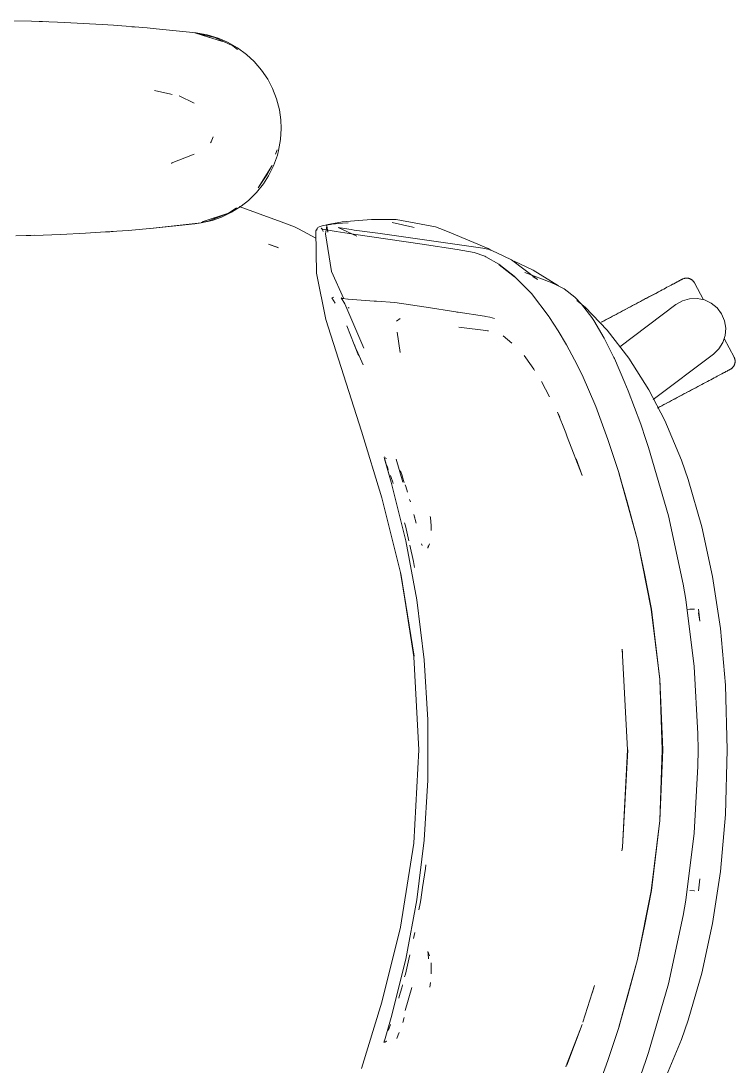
# Model space of a CAD drawing. Header units: millimetres. Extents: x 155927 to 295199, y -4084 to 97293.
# Drawn here: x 160614.1 to 160935.6, y 33034.4 to 33505.1 of the extents above; entities that cross this region are included whole.
import ezdxf

# ---------------------------------------------------------------- set-up
doc = ezdxf.new("R2010")
doc.units = ezdxf.units.MM
doc.header["$MEASUREMENT"] = 0
doc.layers.add('G-IMPT', color=8, linetype='CONTINUOUS', lineweight=9)
doc.layers.add('I-FURN', color=8, linetype='CONTINUOUS', lineweight=9)

msp = doc.modelspace()

# ---------------------------------------------------------------- linework, layer by layer
at = {"layer": 'G-IMPT'}
for p, q in [((160610.41, 33505.13), (160618.83, 33504.96)), ((160630.59, 33504.57), (160618.83, 33504.96)), ((160623.77, 33504.82), (160622.27, 33504.84)), ((160625.7, 33504.71), (160623.77, 33504.82)), ((160630.59, 33504.57), (160636.61, 33504.32)), ((160650.75, 33503.51), (160636.61, 33504.32)), ((160655.84, 33503.18), (160650.75, 33503.51)), ((160655.84, 33503.18), (160670.9, 33501.94)), ((160664.02, 33502.53), (160665.7, 33502.36)), ((160670.9, 33501.94), (160675.03, 33501.59)), ((160675.03, 33501.59), (160692.95, 33499.68)), ((160692.44, 33499.68), (160704.9, 33495.85)), ((160692.44, 33499.68), (160695.75, 33498.77)), ((160692.95, 33499.68), (160698, 33498.79)), ((160701.41, 33497.64), (160693, 33499.56)), ((160704.9, 33495.85), (160695.75, 33498.77)), ((160702.86, 33497.32), (160698, 33498.79)), ((160701.41, 33497.64), (160709.47, 33493.9)), ((160707.1, 33495.51), (160702.86, 33497.32)), ((160707.1, 33495.51), (160711.54, 33493)), ((160711.58, 33492.31), (160709.47, 33493.9)), ((160715.62, 33490), (160711.54, 33493)), ((160715.62, 33490), (160719.06, 33486.84)), ((160722.38, 33483), (160719.06, 33486.84)), ((160725.21, 33478.84), (160722.38, 33483)), ((160725.21, 33478.84), (160727.4, 33474.67)), ((160674.24, 33473.72), (160681.67, 33472.14)), ((160682.21, 33472), (160681.67, 33472.14)), ((160727.4, 33474.67), (160729.23, 33469.96)), ((160692.07, 33468.11), (160685.29, 33471.38)), ((160730.5, 33465.09), (160729.23, 33469.96)), ((160730.5, 33465.09), (160731.14, 33460.58)), ((160731.32, 33456.73), (160731.14, 33460.58)), ((160700.7, 33452.91), (160699.69, 33450.68)), ((160731.32, 33456.73), (160731.02, 33451.69)), ((160699.69, 33450.68), (160699.39, 33450.23)), ((160731.02, 33451.69), (160730.14, 33446.74)), ((160681.74, 33441.01), (160692.16, 33445.16)), ((160727.87, 33439.84), (160729.58, 33444.62)), ((160728.78, 33445.05), (160729.4, 33447.08)), ((160730.14, 33446.74), (160729.58, 33444.62)), ((160681.74, 33441.01), (160682.21, 33441.11)), ((160727.22, 33439.94), (160720.9, 33429.99)), ((160727.22, 33439.94), (160725.06, 33436.26)), ((160727.87, 33439.84), (160725.62, 33435.33)), ((160725.06, 33436.26), (160720.9, 33429.99)), ((160725.62, 33435.33), (160723.36, 33431.79)), ((160720.17, 33427.81), (160723.36, 33431.79)), ((160720.17, 33427.81), (160716.56, 33424.26)), ((160707.61, 33418.52), (160711.19, 33420.94)), ((160708.93, 33418.91), (160713.26, 33421.64)), ((160712.36, 33421.52), (160731.3, 33414.58)), ((160716.56, 33424.26), (160713.26, 33421.64)), ((160695.26, 33414.12), (160700.22, 33415.27)), ((160707.61, 33418.52), (160695.75, 33414.7)), ((160704.9, 33417.61), (160695.75, 33414.7)), ((160698.39, 33414.91), (160707.61, 33418.52)), ((160704.35, 33416.72), (160700.22, 33415.27)), ((160708.93, 33418.91), (160704.35, 33416.72)), ((160707.61, 33418.52), (160704.9, 33417.61)), ((160758.66, 33414.56), (160767.99, 33415.36)), ((160767.99, 33415.36), (160771.94, 33415.7)), ((160776.11, 33415.7), (160771.94, 33415.7)), ((160783.08, 33415.68), (160776.11, 33415.7)), ((160783.08, 33415.68), (160800.78, 33412.44)), ((160652.13, 33410.05), (160662.42, 33410.78)), ((160673.82, 33411.76), (160662.42, 33410.78)), ((160695.26, 33414.12), (160672.3, 33411.66)), ((160672.3, 33411.66), (160692.44, 33413.78)), ((160695.26, 33414.12), (160673.82, 33411.76)), ((160695.26, 33414.12), (160692.44, 33413.78)), ((160695.33, 33414.33), (160698.39, 33414.91)), ((160731.3, 33414.58), (160737.27, 33412.39)), ((160739.03, 33411.46), (160737.27, 33412.39)), ((160746.93, 33407.32), (160739.03, 33411.46)), ((160746.87, 33410.51), (160747.48, 33411.54)), ((160747.25, 33391.52), (160746.87, 33410.51)), ((160747.35, 33410.92), (160747.48, 33411.54)), ((160747.35, 33410.92), (160747.45, 33411.47)), ((160747.48, 33411.54), (160747.45, 33411.47)), ((160747.85, 33412.04), (160747.48, 33411.54)), ((160748.39, 33412.36), (160747.85, 33412.04)), ((160748.39, 33412.36), (160750.25, 33412.91)), ((160749.74, 33411.32), (160749.24, 33411.71)), ((160750.34, 33411.15), (160749.24, 33411.71)), ((160750.34, 33411.15), (160749.72, 33411.32)), ((160749.72, 33411.32), (160755.98, 33410.21)), ((160749.74, 33411.32), (160750.06, 33410.78)), ((160750.14, 33410.28), (160750.06, 33410.78)), ((160753.53, 33413.45), (160750.25, 33412.91)), ((160751.85, 33412.85), (160751.17, 33409.27)), ((160753.94, 33413.7), (160751.62, 33413.26)), ((160752.34, 33409.98), (160751.62, 33413.26)), ((160752.34, 33409.98), (160751.85, 33412.85)), ((160753.53, 33413.45), (160754.14, 33413.52)), ((160758.19, 33414.52), (160753.94, 33413.7)), ((160754.14, 33413.52), (160758.83, 33414.04)), ((160756.95, 33412.12), (160765.36, 33408.13)), ((160756.95, 33412.12), (160757.82, 33411.98)), ((160762.84, 33411.15), (160757.82, 33411.98)), ((160758.66, 33414.56), (160758.19, 33414.52)), ((160758.83, 33414.04), (160761.42, 33414.25)), ((160762.84, 33411.15), (160764.14, 33410.93)), ((160774.8, 33409.49), (160764.14, 33410.93)), ((160781.22, 33414.27), (160790.52, 33412.22)), ((160790.52, 33412.22), (160791.1, 33412.07)), ((160800.78, 33412.44), (160804.63, 33410.84)), ((160808, 33409.45), (160804.63, 33410.84)), ((160611.77, 33408.36), (160624.08, 33408.65)), ((160618.55, 33408.5), (160616.47, 33408.5)), ((160620.21, 33408.57), (160618.55, 33408.5)), ((160631.96, 33408.95), (160624.08, 33408.65)), ((160631.96, 33408.95), (160643.26, 33409.49)), ((160652.13, 33410.05), (160643.26, 33409.49)), ((160654.18, 33410.19), (160652.27, 33410.1)), ((160654.18, 33410.19), (160655.59, 33410.32)), ((160753.88, 33392.22), (160751.17, 33409.27)), ((160755.98, 33410.21), (160763.84, 33409.1)), ((160763.84, 33409.1), (160794.71, 33404.55)), ((160774.8, 33409.49), (160822.02, 33402.82)), ((160824.45, 33402.66), (160808, 33409.45)), ((160730, 33402.98), (160725.53, 33404.62)), ((160725.53, 33404.62), (160729.41, 33403.24)), ((160730, 33402.98), (160729.41, 33403.24)), ((160794.71, 33404.55), (160810.48, 33402.15)), ((160818.15, 33400.85), (160810.48, 33402.15)), ((160822.02, 33402.82), (160825.01, 33402.17)), ((160825.62, 33401.89), (160824.45, 33402.66)), ((160828.37, 33400.6), (160825.01, 33402.17)), ((160818.15, 33400.85), (160822.94, 33399.1)), ((160823.36, 33398.89), (160822.94, 33399.1)), ((160829.2, 33395.6), (160823.36, 33398.89)), ((160828.37, 33400.6), (160834.9, 33397.56)), ((160846.6, 33388.62), (160834.9, 33397.56)), ((160836.08, 33396.89), (160844.71, 33392.91)), ((160753.88, 33392.22), (160759.5, 33379.87)), ((160829.2, 33395.6), (160836.16, 33390.18)), ((160836.37, 33389.88), (160829.42, 33395.27)), ((160829.42, 33395.27), (160832.8, 33392.68)), ((160836.37, 33389.88), (160832.8, 33392.68)), ((160840.94, 33391.85), (160852.85, 33387.35)), ((160844.71, 33392.91), (160856.16, 33385.79)), ((160747.25, 33391.52), (160751.45, 33370.57)), ((160843.9, 33382.28), (160836.16, 33390.18)), ((160846.6, 33388.62), (160844.57, 33389.78)), ((160855.08, 33386.27), (160852.85, 33387.35)), ((160843.9, 33382.28), (160851.92, 33371.84)), ((160857.52, 33385.1), (160855.08, 33386.27)), ((160858.65, 33384.48), (160857.52, 33385.1)), ((160858.65, 33384.48), (160863.52, 33380.62)), ((160754.03, 33380.4), (160754.09, 33380.42)), ((160754.03, 33380.4), (160755.61, 33377.93)), ((160754.96, 33380.69), (160754.09, 33380.42)), ((160755.61, 33377.93), (160754.09, 33380.42)), ((160754.09, 33380.42), (160755.58, 33377.95)), ((160758.95, 33380.1), (160758.23, 33380.39)), ((160758.23, 33380.39), (160759.99, 33377.72)), ((160758.95, 33380.1), (160758.96, 33380.1)), ((160761.34, 33379.8), (160758.96, 33380.1)), ((160759.99, 33377.72), (160768.43, 33357.74)), ((160761.34, 33379.8), (160761.43, 33379.8)), ((160765.3, 33379.5), (160761.43, 33379.8)), ((160773.16, 33378.94), (160765.3, 33379.5)), ((160774.15, 33378.87), (160773.16, 33378.94)), ((160782.39, 33378.25), (160774.15, 33378.87)), ((160782.39, 33378.25), (160782.47, 33378.24)), ((160796.54, 33376.21), (160782.47, 33378.24)), ((160863.52, 33380.62), (160866.41, 33377.6)), ((160868.08, 33376.18), (160864.41, 33379.18)), ((160866.41, 33377.6), (160871.13, 33371.47)), ((160761.44, 33376), (160761.88, 33375.73)), ((160796.54, 33376.21), (160809.9, 33374.09)), ((160809.9, 33374.09), (160810.41, 33374.01)), ((160811.02, 33373.92), (160810.41, 33374.01)), ((160811.02, 33373.92), (160822.74, 33372.11)), ((160868.08, 33376.18), (160878.04, 33365.88)), ((160767.44, 33320.33), (160751.45, 33370.57)), ((160783.13, 33369.86), (160784.77, 33371.14)), ((160822.74, 33372.11), (160823.21, 33372.04)), ((160825.19, 33371.62), (160823.21, 33372.04)), ((160827.36, 33371.16), (160825.19, 33371.62)), ((160852.09, 33371.59), (160851.92, 33371.84)), ((160855.97, 33365.49), (160852.09, 33371.59)), ((160871.13, 33371.47), (160871.99, 33370.18)), ((160876.72, 33362.18), (160871.99, 33370.18)), ((160764.13, 33359.38), (160760.87, 33367.85)), ((160783.48, 33364.91), (160784.88, 33355.75)), ((160783.48, 33364.91), (160783.53, 33364.56)), ((160811.31, 33367.24), (160824.67, 33365.46)), ((160824.67, 33365.46), (160824.2, 33365.6)), ((160855.97, 33365.49), (160859.74, 33359.26)), ((160887.84, 33353.28), (160878.04, 33365.88)), ((160766.15, 33354.48), (160764.12, 33359.59)), ((160764.12, 33359.59), (160766.15, 33354.47)), ((160764.13, 33359.38), (160766.15, 33354.48)), ((160835.17, 33359.96), (160831.26, 33363.3)), ((160863.31, 33352.47), (160859.74, 33359.26)), ((160877.03, 33361.58), (160876.72, 33362.18)), ((160877.03, 33361.58), (160881.03, 33353.57)), ((160765.15, 33357), (160768.2, 33350.29)), ((160841.44, 33353.33), (160840.69, 33354.43)), ((160841.44, 33353.33), (160844.94, 33348.19)), ((160863.31, 33352.47), (160866.69, 33345.74)), ((160881.25, 33353.13), (160881.03, 33353.57)), ((160881.25, 33353.13), (160886.02, 33342.17)), ((160896.82, 33338.99), (160887.84, 33353.28)), ((160844.94, 33348.19), (160845.33, 33347.62)), ((160872.87, 33331.52), (160866.69, 33345.74)), ((160848.47, 33342.72), (160852.01, 33335.75)), ((160886.02, 33342.17), (160887.5, 33338.49)), ((160893.1, 33323.42), (160887.5, 33338.49)), ((160903.91, 33325.21), (160896.82, 33338.99)), ((160878.33, 33316.64), (160872.87, 33331.52)), ((160859.36, 33319.56), (160855.64, 33328.88)), ((160855.64, 33328.88), (160856.64, 33326.64)), ((160893.1, 33323.42), (160895.44, 33316.59)), ((160911.43, 33307.24), (160903.91, 33325.21)), ((160776.62, 33290.35), (160767.44, 33320.33)), ((160860.03, 33317.83), (160859.36, 33319.56)), ((160866.74, 33300.38), (160860.03, 33317.83)), ((160878.33, 33316.64), (160883.34, 33301.72)), ((160896.64, 33312.99), (160895.44, 33316.59)), ((160896.64, 33312.99), (160905.58, 33282.16)), ((160777.58, 33308.52), (160777.72, 33308.77)), ((160780.85, 33297.3), (160777.58, 33308.52)), ((160780.85, 33297.3), (160777.74, 33308.12)), ((160777.79, 33307.83), (160777.74, 33308.12)), ((160780.85, 33297.3), (160777.79, 33307.83)), ((160778.67, 33307.98), (160778.06, 33308.37)), ((160778.67, 33307.98), (160778.46, 33308.13)), ((160786.04, 33297.3), (160783.01, 33307.73)), ((160866.74, 33300.38), (160864.02, 33307.81)), ((160911.43, 33307.24), (160914.5, 33298.5)), ((160779.12, 33304.05), (160778.73, 33305.12)), ((160779.47, 33303.08), (160779.12, 33304.05)), ((160784.92, 33302.48), (160785.68, 33300.32)), ((160780.46, 33300.33), (160780.75, 33299.53)), ((160781.48, 33297.3), (160780.75, 33299.53)), ((160785.94, 33299.6), (160785.68, 33300.32)), ((160785.94, 33299.6), (160786.71, 33297.29)), ((160887.07, 33288.47), (160883.29, 33301.63)), ((160891.72, 33271.22), (160883.29, 33301.63)), ((160891.72, 33271.22), (160883.34, 33301.72)), ((160914.5, 33298.5), (160920.68, 33277.26)), ((160787.4, 33270.98), (160780.85, 33297.3)), ((160781.48, 33297.3), (160781.63, 33296.84)), ((160787.09, 33296.16), (160787.33, 33295.38)), ((160787.33, 33295.38), (160788.12, 33292.89)), ((160776.62, 33290.35), (160784.94, 33256.67)), ((160789.11, 33289.59), (160789.44, 33288.47)), ((160887.07, 33288.47), (160891.72, 33271.22)), ((160787.17, 33277.72), (160786.83, 33279)), ((160791.02, 33282.8), (160792.02, 33278.94)), ((160791.02, 33282.8), (160791.41, 33281.27)), ((160798.44, 33281.45), (160798.41, 33281.93)), ((160798.72, 33277.74), (160798.44, 33281.45)), ((160912.25, 33251.37), (160905.58, 33282.16)), ((160788.72, 33270.97), (160787.17, 33277.72)), ((160798.72, 33277.74), (160798.82, 33276.37)), ((160798.82, 33275.67), (160798.82, 33276.37)), ((160920.68, 33277.26), (160925.49, 33254.9)), ((160787.4, 33270.98), (160792.33, 33244.32)), ((160794.78, 33268.85), (160794.48, 33269.59)), ((160794.62, 33269.18), (160794.48, 33269.59)), ((160797.29, 33267.58), (160797.97, 33269.53)), ((160897.9, 33240.1), (160891.68, 33271.34)), ((160891.68, 33271.34), (160897.89, 33240.17)), ((160891.72, 33271.22), (160894.8, 33256.2)), ((160790.88, 33261.57), (160789.17, 33268.99)), ((160797.29, 33267.58), (160797.5, 33268.63)), ((160791.35, 33258.94), (160790.88, 33261.57)), ((160784.94, 33256.67), (160791.19, 33218.93)), ((160790.93, 33218.75), (160785.2, 33256.29)), ((160791.19, 33218.93), (160785.2, 33256.29)), ((160897.9, 33240.1), (160894.8, 33256.2)), ((160913.43, 33244.45), (160912.25, 33251.37)), ((160928.98, 33231.48), (160925.49, 33254.9)), ((160792.33, 33244.32), (160795.63, 33217.4)), ((160917.25, 33214.28), (160913.43, 33244.45)), ((160901.72, 33208.58), (160897.89, 33240.17)), ((160899.84, 33224.62), (160897.9, 33240.1)), ((160901.68, 33208.54), (160897.9, 33240.1)), ((160913.98, 33240.09), (160915.23, 33240.14)), ((160917.32, 33240.21), (160915.23, 33240.14)), ((160917.32, 33240.21), (160917.21, 33240.21)), ((160919.08, 33240.18), (160919.73, 33234.77)), ((160919.16, 33238.53), (160919.73, 33234.77)), ((160931.24, 33205.91), (160928.98, 33231.48)), ((160899.84, 33224.62), (160901.68, 33208.54)), ((160790.93, 33218.75), (160793.29, 33176.77)), ((160884.68, 33222.04), (160884.72, 33221.8)), ((160887.23, 33176.77), (160884.72, 33222.11)), ((160884.72, 33222.11), (160884.95, 33220.49)), ((160884.95, 33220.49), (160884.72, 33221.8)), ((160797.28, 33190.33), (160795.63, 33217.4)), ((160918.86, 33184.08), (160917.25, 33214.28)), ((160901.68, 33208.54), (160902.36, 33193.65)), ((160901.68, 33208.54), (160902.82, 33176.77)), ((160903.05, 33176.77), (160901.72, 33208.58)), ((160932.09, 33176.77), (160931.24, 33205.91)), ((160797.28, 33163.21), (160797.28, 33190.33)), ((160902.36, 33193.65), (160902.82, 33176.77)), ((160918.86, 33184.08), (160918.96, 33176.77)), ((160790.93, 33134.78), (160793.29, 33176.77)), ((160887.28, 33176.77), (160884.95, 33133.04)), ((160887.23, 33176.77), (160884.95, 33133.04)), ((160901.68, 33144.99), (160902.82, 33176.77)), ((160901.72, 33144.95), (160903.05, 33176.77)), ((160902.36, 33159.88), (160902.82, 33176.77)), ((160918.86, 33169.45), (160918.96, 33176.77)), ((160931.24, 33147.62), (160932.09, 33176.77)), ((160918.86, 33169.45), (160917.25, 33139.25)), ((160797.28, 33163.21), (160795.63, 33136.13)), ((160902.36, 33159.88), (160901.68, 33144.99)), ((160928.98, 33122.05), (160931.24, 33147.62)), ((160901.72, 33144.95), (160897.89, 33113.36)), ((160901.68, 33144.99), (160897.9, 33113.44)), ((160901.68, 33144.99), (160899.84, 33128.91)), ((160917.25, 33139.25), (160913.43, 33109.08)), ((160784.94, 33096.86), (160790.93, 33134.78)), ((160792.33, 33109.22), (160795.63, 33136.13)), ((160884.95, 33133.04), (160884.69, 33131.26)), ((160884.95, 33133.04), (160884.72, 33131.73)), ((160884.68, 33131.49), (160884.72, 33131.73)), ((160897.9, 33113.44), (160899.84, 33128.91)), ((160794.95, 33114.84), (160796.25, 33123.37)), ((160796.25, 33123.37), (160796.43, 33125.03)), ((160919.08, 33113.35), (160919.73, 33118.77)), ((160925.49, 33098.63), (160928.98, 33122.05)), ((160794.95, 33114.84), (160794.1, 33109.22)), ((160787.4, 33082.55), (160792.33, 33109.22)), ((160794.1, 33109.22), (160793.85, 33107.59)), ((160891.72, 33082.31), (160897.9, 33113.44)), ((160891.72, 33082.31), (160897.89, 33113.36)), ((160897.9, 33113.44), (160894.8, 33097.33)), ((160915.23, 33113.39), (160917.32, 33113.32)), ((160917.32, 33113.32), (160917.21, 33113.32)), ((160793.3, 33104.69), (160793.85, 33107.59)), ((160913.43, 33109.08), (160912.25, 33102.16)), ((160905.58, 33071.37), (160912.25, 33102.16)), ((160784.94, 33096.86), (160776.62, 33063.18)), ((160891.72, 33082.31), (160894.8, 33097.33)), ((160920.68, 33076.27), (160925.49, 33098.63)), ((160791.37, 33094.58), (160790.84, 33091.77)), ((160797.5, 33084.91), (160797.29, 33085.95)), ((160797.29, 33085.95), (160797.97, 33084)), ((160787.4, 33082.55), (160780.85, 33056.23)), ((160787.17, 33075.81), (160788.72, 33082.56)), ((160789.17, 33084.54), (160788.72, 33082.56)), ((160797.5, 33084.91), (160797.53, 33082.6)), ((160797.55, 33082.74), (160797.53, 33082.6)), ((160891.72, 33082.31), (160883.29, 33051.9)), ((160891.72, 33082.31), (160883.34, 33051.81)), ((160887.07, 33065.06), (160891.72, 33082.31)), ((160798.83, 33080.9), (160798.74, 33075.84)), ((160798.74, 33075.84), (160798.82, 33078.11)), ((160798.83, 33080.9), (160798.82, 33078.11)), ((160914.5, 33055.03), (160920.68, 33076.27)), ((160787.17, 33075.81), (160786.83, 33074.51)), ((160798.42, 33072.05), (160798.21, 33069.95)), ((160785.55, 33069.65), (160784.43, 33065.66)), ((160785.55, 33069.65), (160785.87, 33070.79)), ((160785.87, 33070.79), (160785.91, 33070.97)), ((160787.14, 33059.33), (160790.04, 33069.72)), ((160872.27, 33070.62), (160867.02, 33054.14)), ((160872.27, 33070.62), (160871.2, 33067.19)), ((160905.58, 33071.37), (160896.64, 33040.54)), ((160767.44, 33033.21), (160776.62, 33063.18)), ((160784.43, 33065.66), (160784.23, 33064.97)), ((160887.07, 33065.06), (160883.29, 33051.9)), ((160780.85, 33056.23), (160777.78, 33045.8)), ((160779.69, 33051.03), (160780.44, 33053.13)), ((160786.69, 33056.24), (160785.97, 33054.02)), ((160866.74, 33053.15), (160859.92, 33034.74)), ((160866.74, 33053.15), (160860.03, 33035.7)), ((160914.5, 33055.03), (160911.43, 33046.29)), ((160779.69, 33051.03), (160779.45, 33050.37)), ((160783.98, 33048.48), (160783.37, 33046.82)), ((160783.98, 33048.48), (160784.35, 33049.49)), ((160883.34, 33051.81), (160878.33, 33036.89)), ((160777.58, 33045.01), (160777.64, 33045.23)), ((160777.67, 33044.77), (160777.58, 33045.01)), ((160777.64, 33045.23), (160777.71, 33045.53)), ((160777.71, 33045.53), (160777.78, 33045.8)), ((160778.67, 33045.55), (160778.06, 33045.16)), ((160778.67, 33045.55), (160778.46, 33045.4)), ((160911.43, 33046.29), (160903.91, 33028.32)), ((160896.64, 33040.54), (160895.44, 33036.94)), ((160860.03, 33035.7), (160859.36, 33033.97)), ((160872.87, 33022.01), (160878.33, 33036.89)), ((160893.03, 33030), (160895.44, 33036.94))]:
    msp.add_line(p, q, dxfattribs=at)
at = {"layer": 'I-FURN'}
for p, q in [((160908.54, 33387.04), (160908.03, 33386.77)), ((160908.27, 33386.9), (160908.77, 33387.16)), ((160909.02, 33387.3), (160908.54, 33387.04)), ((160908.77, 33387.16), (160909.23, 33387.41)), ((160909.47, 33387.54), (160909.02, 33387.3)), ((160909.23, 33387.41), (160909.66, 33387.64)), ((160909.88, 33387.76), (160909.47, 33387.54)), ((160909.66, 33387.64), (160910.06, 33387.85)), ((160910.25, 33387.95), (160909.88, 33387.76)), ((160910.06, 33387.85), (160910.41, 33388.04)), ((160910.59, 33388.13), (160910.25, 33387.95)), ((160910.41, 33388.04), (160910.73, 33388.21)), ((160910.89, 33388.29), (160910.59, 33388.13)), ((160910.73, 33388.21), (160911.01, 33388.36)), ((160911.14, 33388.43), (160910.89, 33388.29)), ((160911.01, 33388.36), (160911.25, 33388.48)), ((160911.36, 33388.54), (160911.14, 33388.43)), ((160911.25, 33388.48), (160911.45, 33388.59)), ((160911.54, 33388.64), (160911.36, 33388.54)), ((160911.45, 33388.59), (160911.61, 33388.68)), ((160911.68, 33388.72), (160911.54, 33388.64)), ((160911.61, 33388.68), (160911.74, 33388.74)), ((160911.78, 33388.77), (160911.68, 33388.72)), ((160911.74, 33388.74), (160911.82, 33388.79)), ((160911.84, 33388.8), (160911.78, 33388.77)), ((160911.82, 33388.79), (160911.86, 33388.81)), ((160911.86, 33388.81), (160911.84, 33388.8)), ((160911.86, 33388.81), (160912.01, 33388.88)), ((160911.86, 33388.81), (160911.86, 33388.81)), ((160912.01, 33388.88), (160912.16, 33388.95)), ((160912.16, 33388.95), (160912.3, 33389.01)), ((160912.3, 33389.01), (160912.46, 33389.07)), ((160912.46, 33389.07), (160912.61, 33389.12)), ((160912.61, 33389.12), (160912.77, 33389.16)), ((160912.77, 33389.16), (160912.92, 33389.2)), ((160912.92, 33389.2), (160913.08, 33389.23)), ((160913.08, 33389.23), (160913.24, 33389.25)), ((160913.24, 33389.25), (160913.4, 33389.27)), ((160913.4, 33389.27), (160913.56, 33389.28)), ((160913.56, 33389.28), (160913.72, 33389.28)), ((160913.72, 33389.28), (160913.88, 33389.28)), ((160913.88, 33389.28), (160914.04, 33389.27)), ((160914.04, 33389.27), (160914.2, 33389.26)), ((160914.2, 33389.26), (160914.36, 33389.24)), ((160914.36, 33389.24), (160914.52, 33389.21)), ((160914.52, 33389.21), (160914.68, 33389.18)), ((160914.68, 33389.18), (160914.84, 33389.14)), ((160914.84, 33389.14), (160914.99, 33389.09)), ((160914.99, 33389.09), (160915.14, 33389.04)), ((160915.14, 33389.04), (160915.29, 33388.98)), ((160915.29, 33388.98), (160915.44, 33388.91)), ((160915.44, 33388.91), (160915.59, 33388.84)), ((160915.59, 33388.84), (160915.73, 33388.77)), ((160915.73, 33388.77), (160915.87, 33388.69)), ((160915.87, 33388.69), (160916, 33388.6)), ((160916, 33388.6), (160916.14, 33388.51)), ((160916.14, 33388.51), (160916.26, 33388.41)), ((160916.26, 33388.41), (160916.39, 33388.31)), ((160916.39, 33388.31), (160916.51, 33388.2)), ((160916.51, 33388.2), (160916.62, 33388.09)), ((160916.62, 33388.09), (160916.73, 33387.97)), ((160916.73, 33387.97), (160916.84, 33387.85)), ((160916.84, 33387.85), (160916.94, 33387.72)), ((160916.94, 33387.72), (160917.04, 33387.59)), ((160917.04, 33387.59), (160917.13, 33387.46)), ((160917.13, 33387.46), (160917.21, 33387.32)), ((160917.21, 33387.32), (160917.29, 33387.18)), ((160917.29, 33387.18), (160917.32, 33387.14)), ((160921.35, 33379.56), (160917.32, 33387.14)), ((160898.98, 33381.96), (160899.85, 33382.42)), ((160900.31, 33382.67), (160899.45, 33382.21)), ((160899.85, 33382.42), (160900.7, 33382.87)), ((160901.14, 33383.11), (160900.31, 33382.67)), ((160901.96, 33383.54), (160901.14, 33383.11)), ((160902.74, 33383.96), (160901.96, 33383.54)), ((160903.51, 33384.37), (160902.74, 33383.96)), ((160904.24, 33384.76), (160903.51, 33384.37)), ((160904.95, 33385.13), (160904.24, 33384.76)), ((160905.63, 33385.49), (160904.95, 33385.13)), ((160906.27, 33385.84), (160905.63, 33385.49)), ((160906.89, 33386.17), (160906.27, 33385.84)), ((160907.47, 33386.48), (160906.89, 33386.17)), ((160907.16, 33386.31), (160907.73, 33386.61)), ((160908.03, 33386.77), (160907.47, 33386.48)), ((160907.73, 33386.61), (160908.27, 33386.9)), ((160891, 33377.72), (160890.01, 33377.19)), ((160890.46, 33377.43), (160891.46, 33377.96)), ((160891.99, 33378.24), (160891, 33377.72)), ((160891.46, 33377.96), (160892.44, 33378.48)), ((160892.97, 33378.76), (160891.99, 33378.24)), ((160892.44, 33378.48), (160893.41, 33379)), ((160893.93, 33379.28), (160892.97, 33378.76)), ((160893.41, 33379), (160894.38, 33379.51)), ((160894.89, 33379.79), (160893.93, 33379.28)), ((160894.38, 33379.51), (160895.33, 33380.02)), ((160895.84, 33380.29), (160894.89, 33379.79)), ((160895.33, 33380.02), (160896.27, 33380.52)), ((160896.77, 33380.78), (160895.84, 33380.29)), ((160896.27, 33380.52), (160897.19, 33381.01)), ((160897.68, 33381.27), (160896.77, 33380.78)), ((160897.19, 33381.01), (160898.09, 33381.49)), ((160898.58, 33381.75), (160897.68, 33381.27)), ((160898.09, 33381.49), (160898.98, 33381.96)), ((160899.45, 33382.21), (160898.58, 33381.75)), ((160908.97, 33377.37), (160911.89, 33379.06)), ((160911.89, 33379.06), (160915.13, 33380)), ((160915.13, 33380), (160918.5, 33380.14)), ((160918.5, 33380.14), (160921.81, 33379.47)), ((160921.81, 33379.47), (160924.85, 33378.03)), ((160924.85, 33378.03), (160927.47, 33375.9)), ((160882, 33372.93), (160881.02, 33372.41)), ((160881.47, 33372.65), (160882.46, 33373.17)), ((160882.99, 33373.46), (160882, 33372.93)), ((160882.46, 33373.17), (160883.45, 33373.7)), ((160883.99, 33373.99), (160882.99, 33373.46)), ((160883.45, 33373.7), (160884.45, 33374.23)), ((160883.65, 33358.29), (160908.97, 33377.37)), ((160884.99, 33374.52), (160883.99, 33373.99)), ((160884.45, 33374.23), (160885.45, 33374.77)), ((160885.99, 33375.06), (160884.99, 33374.52)), ((160885.45, 33374.77), (160886.46, 33375.3)), ((160887, 33375.59), (160885.99, 33375.06)), ((160886.46, 33375.3), (160887.46, 33375.84)), ((160888, 33376.12), (160887, 33375.59)), ((160887.46, 33375.84), (160888.47, 33376.37)), ((160889.01, 33376.66), (160888, 33376.12)), ((160888.47, 33376.37), (160889.47, 33376.9)), ((160890.01, 33377.19), (160889.01, 33376.66)), ((160889.47, 33376.9), (160890.46, 33377.43)), ((160927.47, 33375.9), (160929.5, 33373.2)), ((160929.5, 33373.2), (160930.83, 33370.1)), ((160876.27, 33369.88), (160875.36, 33369.4)), ((160875.78, 33369.62), (160876.69, 33370.11)), ((160877.19, 33370.37), (160876.27, 33369.88)), ((160876.69, 33370.11), (160877.62, 33370.6)), ((160878.13, 33370.87), (160877.19, 33370.37)), ((160877.62, 33370.6), (160878.56, 33371.1)), ((160879.08, 33371.38), (160878.13, 33370.87)), ((160878.56, 33371.1), (160879.52, 33371.61)), ((160880.04, 33371.89), (160879.08, 33371.38)), ((160879.52, 33371.61), (160880.49, 33372.13)), ((160881.02, 33372.41), (160880.04, 33371.89)), ((160880.49, 33372.13), (160881.47, 33372.65)), ((160930.83, 33370.1), (160931.37, 33366.77)), ((160931.37, 33366.77), (160931.11, 33363.41)), ((160930.04, 33360.21), (160928.24, 33357.36)), ((160931.11, 33363.41), (160930.04, 33360.21)), ((160935.13, 33353.65), (160930.66, 33362.06)), ((160925.81, 33355.02), (160898.75, 33334.62)), ((160928.24, 33357.36), (160925.81, 33355.02)), ((160934.82, 33349.38), (160934.72, 33349.25)), ((160934.91, 33349.51), (160934.82, 33349.38)), ((160935, 33349.64), (160934.91, 33349.51)), ((160935.08, 33349.78), (160935, 33349.64)), ((160935.16, 33349.92), (160935.08, 33349.78)), ((160935.13, 33353.65), (160935.2, 33353.5)), ((160935.23, 33350.07), (160935.16, 33349.92)), ((160935.2, 33353.5), (160935.27, 33353.36)), ((160935.29, 33350.22), (160935.23, 33350.07)), ((160935.27, 33353.36), (160935.33, 33353.21)), ((160935.35, 33350.37), (160935.29, 33350.22)), ((160935.33, 33353.21), (160935.38, 33353.06)), ((160935.41, 33350.52), (160935.35, 33350.37)), ((160935.38, 33353.06), (160935.43, 33352.9)), ((160935.45, 33350.67), (160935.41, 33350.52)), ((160935.43, 33352.9), (160935.47, 33352.75)), ((160935.49, 33350.83), (160935.45, 33350.67)), ((160935.47, 33352.75), (160935.51, 33352.59)), ((160935.53, 33350.99), (160935.49, 33350.83)), ((160935.51, 33352.59), (160935.54, 33352.43)), ((160935.55, 33351.15), (160935.53, 33350.99)), ((160935.54, 33352.43), (160935.57, 33352.27)), ((160935.57, 33351.31), (160935.55, 33351.15)), ((160935.57, 33352.27), (160935.58, 33352.11)), ((160935.59, 33351.47), (160935.57, 33351.31)), ((160935.58, 33352.11), (160935.59, 33351.95)), ((160935.59, 33351.95), (160935.6, 33351.79)), ((160935.6, 33351.63), (160935.59, 33351.47)), ((160935.6, 33351.79), (160935.6, 33351.63)), ((160926.17, 33344.32), (160926.86, 33344.69)), ((160926.86, 33344.69), (160927.52, 33345.04)), ((160927.52, 33345.04), (160928.16, 33345.38)), ((160928.16, 33345.38), (160928.76, 33345.7)), ((160929.07, 33345.86), (160928.49, 33345.55)), ((160928.76, 33345.7), (160929.33, 33346)), ((160929.62, 33346.15), (160929.07, 33345.86)), ((160929.33, 33346), (160929.86, 33346.28)), ((160930.14, 33346.43), (160929.62, 33346.15)), ((160929.86, 33346.28), (160930.36, 33346.55)), ((160930.62, 33346.69), (160930.14, 33346.43)), ((160930.36, 33346.55), (160930.83, 33346.8)), ((160931.07, 33346.92), (160930.62, 33346.69)), ((160930.83, 33346.8), (160931.26, 33347.03)), ((160931.48, 33347.14), (160931.07, 33346.92)), ((160931.26, 33347.03), (160931.65, 33347.23)), ((160931.85, 33347.34), (160931.48, 33347.14)), ((160931.65, 33347.23), (160932.01, 33347.42)), ((160932.18, 33347.52), (160931.85, 33347.34)), ((160932.01, 33347.42), (160932.33, 33347.59)), ((160932.48, 33347.68), (160932.18, 33347.52)), ((160932.33, 33347.59), (160932.61, 33347.74)), ((160932.74, 33347.81), (160932.48, 33347.68)), ((160932.61, 33347.74), (160932.85, 33347.87)), ((160932.96, 33347.93), (160932.74, 33347.81)), ((160932.85, 33347.87), (160933.05, 33347.98)), ((160933.14, 33348.03), (160932.96, 33347.93)), ((160933.05, 33347.98), (160933.21, 33348.06)), ((160933.28, 33348.1), (160933.14, 33348.03)), ((160933.21, 33348.06), (160933.33, 33348.13)), ((160933.38, 33348.15), (160933.28, 33348.1)), ((160933.33, 33348.13), (160933.41, 33348.17)), ((160933.44, 33348.19), (160933.38, 33348.15)), ((160933.41, 33348.17), (160933.45, 33348.19)), ((160933.46, 33348.2), (160933.44, 33348.19)), ((160933.45, 33348.19), (160933.46, 33348.2)), ((160933.5, 33348.22), (160933.46, 33348.2)), ((160933.64, 33348.3), (160933.5, 33348.22)), ((160933.78, 33348.38), (160933.64, 33348.3)), ((160933.91, 33348.47), (160933.78, 33348.38)), ((160934.04, 33348.57), (160933.91, 33348.47)), ((160934.16, 33348.67), (160934.04, 33348.57)), ((160934.28, 33348.78), (160934.16, 33348.67)), ((160934.4, 33348.89), (160934.28, 33348.78)), ((160934.51, 33349), (160934.4, 33348.89)), ((160934.62, 33349.12), (160934.51, 33349)), ((160934.72, 33349.25), (160934.62, 33349.12)), ((160916.92, 33339.4), (160917.86, 33339.9)), ((160918.36, 33340.17), (160917.43, 33339.67)), ((160917.86, 33339.9), (160918.78, 33340.39)), ((160919.28, 33340.65), (160918.36, 33340.17)), ((160918.78, 33340.39), (160919.69, 33340.87)), ((160919.69, 33340.87), (160920.58, 33341.35)), ((160920.58, 33341.35), (160921.45, 33341.81)), ((160921.45, 33341.81), (160922.29, 33342.26)), ((160922.29, 33342.26), (160923.12, 33342.7)), ((160923.12, 33342.7), (160923.92, 33343.12)), ((160923.92, 33343.12), (160924.69, 33343.53)), ((160924.69, 33343.53), (160925.44, 33343.93)), ((160925.44, 33343.93), (160926.17, 33344.32)), ((160908.05, 33334.69), (160909.06, 33335.22)), ((160909.6, 33335.51), (160908.59, 33334.97)), ((160909.06, 33335.22), (160910.06, 33335.75)), ((160910.6, 33336.04), (160909.6, 33335.51)), ((160910.06, 33335.75), (160911.06, 33336.29)), ((160911.6, 33336.57), (160910.6, 33336.04)), ((160911.06, 33336.29), (160912.06, 33336.82)), ((160912.6, 33337.1), (160911.6, 33336.57)), ((160912.06, 33336.82), (160913.05, 33337.34)), ((160913.58, 33337.63), (160912.6, 33337.1)), ((160913.05, 33337.34), (160914.03, 33337.87)), ((160914.56, 33338.15), (160913.58, 33337.63)), ((160914.03, 33337.87), (160915.01, 33338.38)), ((160915.53, 33338.66), (160914.56, 33338.15)), ((160915.01, 33338.38), (160915.97, 33338.9)), ((160916.49, 33339.17), (160915.53, 33338.66)), ((160915.97, 33338.9), (160916.92, 33339.4)), ((160917.43, 33339.67), (160916.49, 33339.17)), ((160901.64, 33331.28), (160900.67, 33330.76)), ((160901.12, 33331), (160902.08, 33331.51)), ((160902.61, 33331.79), (160901.64, 33331.28)), ((160902.08, 33331.51), (160903.06, 33332.03)), ((160903.6, 33332.32), (160902.61, 33331.79)), ((160903.06, 33332.03), (160904.05, 33332.56)), ((160904.59, 33332.84), (160903.6, 33332.32)), ((160904.05, 33332.56), (160905.04, 33333.09)), ((160905.58, 33333.37), (160904.59, 33332.84)), ((160905.04, 33333.09), (160906.04, 33333.62)), ((160906.59, 33333.91), (160905.58, 33333.37)), ((160906.04, 33333.62), (160907.05, 33334.15)), ((160907.59, 33334.44), (160906.59, 33333.91)), ((160907.05, 33334.15), (160908.05, 33334.69)), ((160908.59, 33334.97), (160907.59, 33334.44))]:
    msp.add_line(p, q, dxfattribs=at)

doc.saveas('drawing.dxf')
